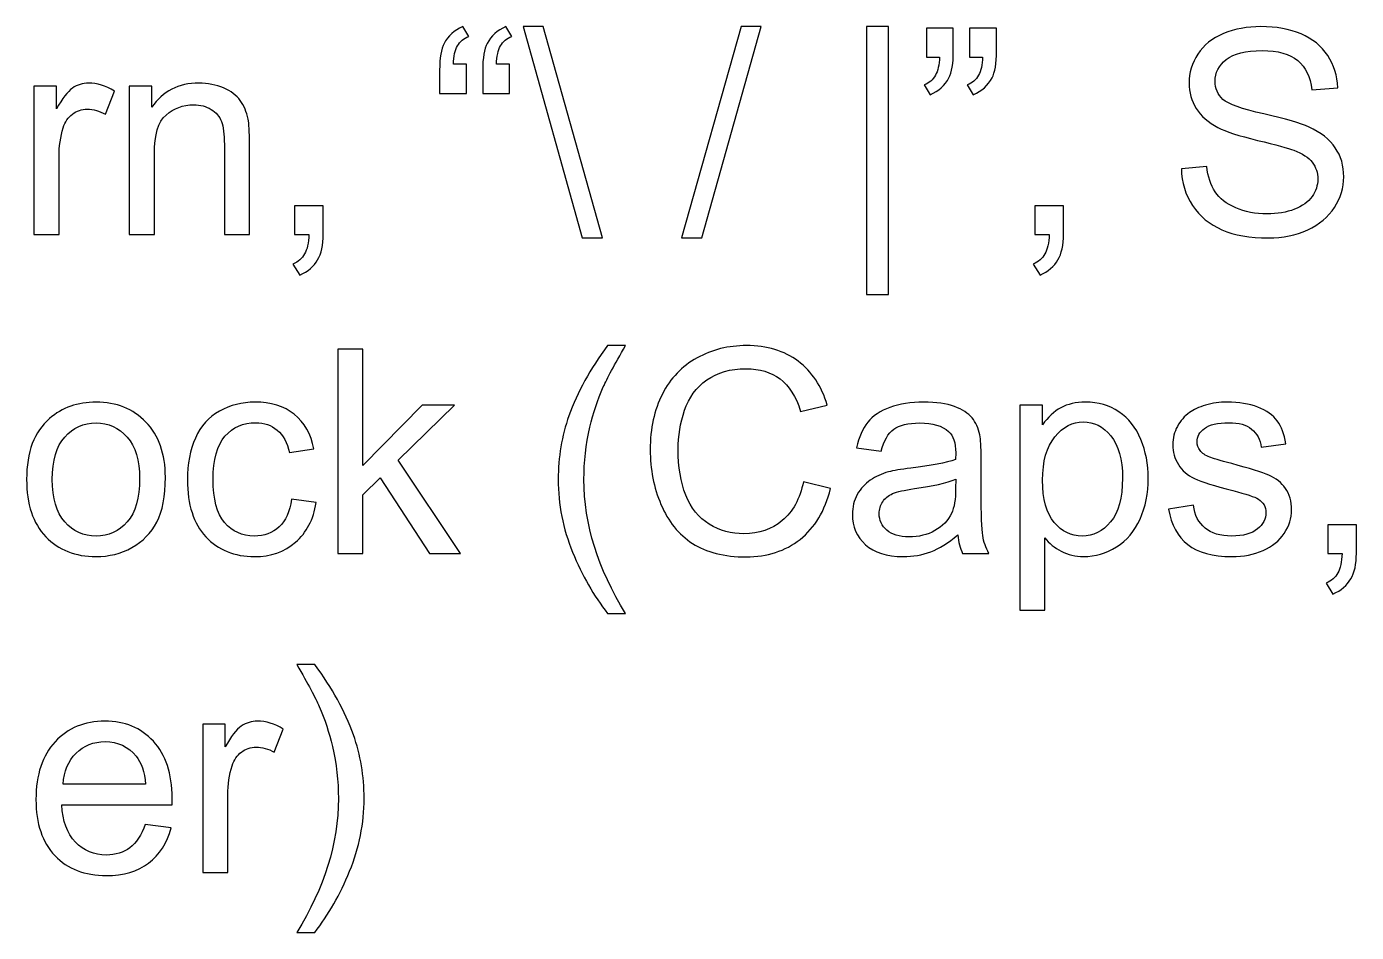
# Model space of a CAD drawing. Header units: millimetres. Extents: x -493 to 473, y -489 to 489.
# Drawn here: x -163.57 to -124.14, y -31.06 to -4.2 of the extents above; entities that cross this region are included whole.
import ezdxf

# ---------------------------------------------------------------- set-up
doc = ezdxf.new("R2010")
doc.units = ezdxf.units.MM
doc.header["$MEASUREMENT"] = 0
doc.layers.add('Layer 1', color=7, linetype='Continuous')

msp = doc.modelspace()

# ---------------------------------------------------------------- linework, layer by layer
at = {"layer": 'Layer 1', "color": 250}
for points, knots in [([(-150.5255, -5.3181), (-150.5255, -5.3181), (-150.5255, -6.1817), (-150.5255, -6.1817), (-150.5255, -6.1817), (-150.5255, -6.1817), (-151.3214, -6.1817), (-151.3214, -6.1817), (-151.3214, -6.1817), (-151.3214, -6.1817), (-151.3214, -5.4959), (-151.3214, -5.4959), (-151.3214, -5.4959), (-151.3214, -5.129), (-151.2776, -4.8623), (-151.1887, -4.6986), (-151.1887, -4.6986), (-151.0716, -4.4785), (-150.8882, -4.3134), (-150.6356, -4.2005), (-150.6356, -4.2005), (-150.6356, -4.2005), (-150.4578, -4.4898), (-150.4578, -4.4898), (-150.4578, -4.4898), (-150.6102, -4.5533), (-150.7217, -4.6464), (-150.7936, -4.772), (-150.7936, -4.772), (-150.8642, -4.8976), (-150.9051, -5.0796), (-150.9136, -5.3181), (-150.9136, -5.3181), (-150.9136, -5.3181), (-150.5255, -5.3181), (-150.5255, -5.3181)], [0, 0, 0, 0, 0.1, 0.1, 0.1, 0.1, 0.2, 0.2, 0.2, 0.2, 0.3, 0.3, 0.3, 0.3, 0.4, 0.4, 0.4, 0.4, 0.5, 0.5, 0.5, 0.5, 0.6, 0.6, 0.6, 0.6, 0.7, 0.7, 0.7, 0.7, 0.8, 0.8, 0.8, 0.8, 1, 1, 1, 1]), ([(-149.2471, -5.3181), (-149.2471, -5.3181), (-149.2471, -6.1817), (-149.2471, -6.1817), (-149.2471, -6.1817), (-149.2471, -6.1817), (-150.0429, -6.1817), (-150.0429, -6.1817), (-150.0429, -6.1817), (-150.0429, -6.1817), (-150.0429, -5.4959), (-150.0429, -5.4959), (-150.0429, -5.4959), (-150.0429, -5.129), (-149.9992, -4.8623), (-149.9103, -4.6986), (-149.9103, -4.6986), (-149.7931, -4.4785), (-149.6097, -4.3134), (-149.3571, -4.2005), (-149.3571, -4.2005), (-149.3571, -4.2005), (-149.1793, -4.4898), (-149.1793, -4.4898), (-149.1793, -4.4898), (-149.3317, -4.5533), (-149.4432, -4.6464), (-149.5152, -4.772), (-149.5152, -4.772), (-149.5857, -4.8976), (-149.6266, -5.0796), (-149.6351, -5.3181), (-149.6351, -5.3181), (-149.6351, -5.3181), (-149.2471, -5.3181), (-149.2471, -5.3181)], [0, 0, 0, 0, 0.1, 0.1, 0.1, 0.1, 0.2, 0.2, 0.2, 0.2, 0.3, 0.3, 0.3, 0.3, 0.4, 0.4, 0.4, 0.4, 0.5, 0.5, 0.5, 0.5, 0.6, 0.6, 0.6, 0.6, 0.7, 0.7, 0.7, 0.7, 0.8, 0.8, 0.8, 0.8, 1, 1, 1, 1]), ([(-147.0909, -10.4658), (-147.0909, -10.4658), (-148.8435, -4.2005), (-148.8435, -4.2005), (-148.8435, -4.2005), (-148.8435, -4.2005), (-148.248, -4.2005), (-148.248, -4.2005), (-148.248, -4.2005), (-148.248, -4.2005), (-146.4954, -10.4658), (-146.4954, -10.4658), (-146.4954, -10.4658), (-146.4954, -10.4658), (-147.0909, -10.4658), (-147.0909, -10.4658)], [0, 0, 0, 0, 0.2, 0.2, 0.2, 0.2, 0.4, 0.4, 0.4, 0.4, 0.6, 0.6, 0.6, 0.6, 1, 1, 1, 1]), ([(-144.1445, -10.4658), (-144.1445, -10.4658), (-142.3834, -4.2005), (-142.3834, -4.2005), (-142.3834, -4.2005), (-142.3834, -4.2005), (-141.7837, -4.2005), (-141.7837, -4.2005), (-141.7837, -4.2005), (-141.7837, -4.2005), (-143.5448, -10.4658), (-143.5448, -10.4658), (-143.5448, -10.4658), (-143.5448, -10.4658), (-144.1445, -10.4658), (-144.1445, -10.4658)], [0, 0, 0, 0, 0.2, 0.2, 0.2, 0.2, 0.4, 0.4, 0.4, 0.4, 0.6, 0.6, 0.6, 0.6, 1, 1, 1, 1]), ([(-138.661, -12.1422), (-138.661, -12.1422), (-138.661, -4.2005), (-138.661, -4.2005), (-138.661, -4.2005), (-138.661, -4.2005), (-138.009, -4.2005), (-138.009, -4.2005), (-138.009, -4.2005), (-138.009, -4.2005), (-138.009, -12.1422), (-138.009, -12.1422), (-138.009, -12.1422), (-138.009, -12.1422), (-138.661, -12.1422), (-138.661, -12.1422)], [0, 0, 0, 0, 0.2, 0.2, 0.2, 0.2, 0.4, 0.4, 0.4, 0.4, 0.6, 0.6, 0.6, 0.6, 1, 1, 1, 1]), ([(-136.8844, -5.1064), (-136.8844, -5.1064), (-136.8844, -4.2428), (-136.8844, -4.2428), (-136.8844, -4.2428), (-136.8844, -4.2428), (-136.0885, -4.2428), (-136.0885, -4.2428), (-136.0885, -4.2428), (-136.0885, -4.2428), (-136.0885, -4.9286), (-136.0885, -4.9286), (-136.0885, -4.9286), (-136.0885, -5.2955), (-136.1309, -5.5608), (-136.217, -5.7217), (-136.217, -5.7217), (-136.3369, -5.9446), (-136.5218, -6.1111), (-136.7743, -6.224), (-136.7743, -6.224), (-136.7743, -6.224), (-136.9521, -5.9305), (-136.9521, -5.9305), (-136.9521, -5.9305), (-136.8026, -5.8698), (-136.6925, -5.7753), (-136.6191, -5.6441), (-136.6191, -5.6441), (-136.5457, -5.5142), (-136.5048, -5.335), (-136.4964, -5.1064), (-136.4964, -5.1064), (-136.4964, -5.1064), (-136.8844, -5.1064), (-136.8844, -5.1064)], [0, 0, 0, 0, 0.1, 0.1, 0.1, 0.1, 0.2, 0.2, 0.2, 0.2, 0.3, 0.3, 0.3, 0.3, 0.4, 0.4, 0.4, 0.4, 0.5, 0.5, 0.5, 0.5, 0.6, 0.6, 0.6, 0.6, 0.7, 0.7, 0.7, 0.7, 0.8, 0.8, 0.8, 0.8, 1, 1, 1, 1]), ([(-135.6059, -5.1064), (-135.6059, -5.1064), (-135.6059, -4.2428), (-135.6059, -4.2428), (-135.6059, -4.2428), (-135.6059, -4.2428), (-134.8101, -4.2428), (-134.8101, -4.2428), (-134.8101, -4.2428), (-134.8101, -4.2428), (-134.8101, -4.9286), (-134.8101, -4.9286), (-134.8101, -4.9286), (-134.8101, -5.2955), (-134.8524, -5.5608), (-134.9385, -5.7217), (-134.9385, -5.7217), (-135.0584, -5.9446), (-135.2433, -6.1111), (-135.4959, -6.224), (-135.4959, -6.224), (-135.4959, -6.224), (-135.6737, -5.9305), (-135.6737, -5.9305), (-135.6737, -5.9305), (-135.5241, -5.8698), (-135.414, -5.7753), (-135.3407, -5.6441), (-135.3407, -5.6441), (-135.2673, -5.5142), (-135.2264, -5.335), (-135.2179, -5.1064), (-135.2179, -5.1064), (-135.2179, -5.1064), (-135.6059, -5.1064), (-135.6059, -5.1064)], [0, 0, 0, 0, 0.1, 0.1, 0.1, 0.1, 0.2, 0.2, 0.2, 0.2, 0.3, 0.3, 0.3, 0.3, 0.4, 0.4, 0.4, 0.4, 0.5, 0.5, 0.5, 0.5, 0.6, 0.6, 0.6, 0.6, 0.7, 0.7, 0.7, 0.7, 0.8, 0.8, 0.8, 0.8, 1, 1, 1, 1]), ([(-129.3265, -8.4169), (-129.3265, -8.4169), (-128.573, -8.3491), (-128.573, -8.3491), (-128.573, -8.3491), (-128.5377, -8.6539), (-128.4545, -8.9037), (-128.3232, -9.0999), (-128.3232, -9.0999), (-128.192, -9.2946), (-127.9888, -9.4526), (-127.7136, -9.574), (-127.7136, -9.574), (-127.4385, -9.6939), (-127.128, -9.7546), (-126.7837, -9.7546), (-126.7837, -9.7546), (-126.4775, -9.7546), (-126.208, -9.7094), (-125.9738, -9.6177), (-125.9738, -9.6177), (-125.7395, -9.526), (-125.566, -9.4004), (-125.4517, -9.241), (-125.4517, -9.241), (-125.3374, -9.0815), (-125.2795, -8.9079), (-125.2795, -8.7217), (-125.2795, -8.7217), (-125.2795, -8.5326), (-125.3345, -8.3675), (-125.4446, -8.225), (-125.4446, -8.225), (-125.5547, -8.0839), (-125.7367, -7.9653), (-125.9907, -7.868), (-125.9907, -7.868), (-126.153, -7.8059), (-126.5128, -7.7071), (-127.0702, -7.573), (-127.0702, -7.573), (-127.6276, -7.439), (-128.017, -7.3134), (-128.24, -7.1949), (-128.24, -7.1949), (-128.5293, -7.0425), (-128.7438, -6.8534), (-128.8849, -6.629), (-128.8849, -6.629), (-129.0274, -6.4047), (-129.0979, -6.1521), (-129.0979, -5.8741), (-129.0979, -5.8741), (-129.0979, -5.5665), (-129.0104, -5.28), (-128.8369, -5.0147), (-128.8369, -5.0147), (-128.6633, -4.748), (-128.4107, -4.5462), (-128.0763, -4.4079), (-128.0763, -4.4079), (-127.7433, -4.2697), (-127.3722, -4.2005), (-126.9644, -4.2005), (-126.9644, -4.2005), (-126.5156, -4.2005), (-126.1191, -4.2725), (-125.7762, -4.4178), (-125.7762, -4.4178), (-125.4333, -4.5618), (-125.1694, -4.7748), (-124.9846, -5.0571), (-124.9846, -5.0571), (-124.7997, -5.3379), (-124.701, -5.6568), (-124.6868, -6.0124), (-124.6868, -6.0124), (-124.6868, -6.0124), (-125.4573, -6.0716), (-125.4573, -6.0716), (-125.4573, -6.0716), (-125.4982, -5.6892), (-125.6379, -5.3999), (-125.8764, -5.2052), (-125.8764, -5.2052), (-126.1149, -5.0091), (-126.4676, -4.9117), (-126.9333, -4.9117), (-126.9333, -4.9117), (-127.4187, -4.9117), (-127.7729, -5.0006), (-127.9945, -5.1784), (-127.9945, -5.1784), (-128.216, -5.3562), (-128.3275, -5.5707), (-128.3275, -5.8219), (-128.3275, -5.8219), (-128.3275, -6.0392), (-128.2485, -6.2184), (-128.0918, -6.3595), (-128.0918, -6.3595), (-127.9366, -6.4992), (-127.5344, -6.6445), (-126.8825, -6.7913), (-126.8825, -6.7913), (-126.2306, -6.9395), (-125.7833, -7.0679), (-125.5406, -7.1779), (-125.5406, -7.1779), (-125.1892, -7.3402), (-124.9281, -7.5448), (-124.7602, -7.7946), (-124.7602, -7.7946), (-124.5923, -8.0429), (-124.509, -8.3294), (-124.509, -8.6539), (-124.509, -8.6539), (-124.509, -8.9771), (-124.6008, -9.2791), (-124.7856, -9.5641), (-124.7856, -9.5641), (-124.9705, -9.8491), (-125.2343, -10.0707), (-125.5801, -10.2287), (-125.5801, -10.2287), (-125.9258, -10.3868), (-126.3138, -10.4658), (-126.747, -10.4658), (-126.747, -10.4658), (-127.2946, -10.4658), (-127.7532, -10.3854), (-128.1229, -10.2259), (-128.1229, -10.2259), (-128.494, -10.0665), (-128.7833, -9.8266), (-128.9935, -9.5048), (-128.9935, -9.5048), (-129.2052, -9.1845), (-129.3152, -8.8219), (-129.3265, -8.4169)], [0, 0, 0, 0, 0.0277778, 0.0277778, 0.0277778, 0.0277778, 0.0555556, 0.0555556, 0.0555556, 0.0555556, 0.0833333, 0.0833333, 0.0833333, 0.0833333, 0.1111111, 0.1111111, 0.1111111, 0.1111111, 0.1388889, 0.1388889, 0.1388889, 0.1388889, 0.1666667, 0.1666667, 0.1666667, 0.1666667, 0.1944444, 0.1944444, 0.1944444, 0.1944444, 0.2222222, 0.2222222, 0.2222222, 0.2222222, 0.25, 0.25, 0.25, 0.25, 0.2777778, 0.2777778, 0.2777778, 0.2777778, 0.3055556, 0.3055556, 0.3055556, 0.3055556, 0.3333333, 0.3333333, 0.3333333, 0.3333333, 0.3611111, 0.3611111, 0.3611111, 0.3611111, 0.3888889, 0.3888889, 0.3888889, 0.3888889, 0.4166667, 0.4166667, 0.4166667, 0.4166667, 0.4444444, 0.4444444, 0.4444444, 0.4444444, 0.4722222, 0.4722222, 0.4722222, 0.4722222, 0.5, 0.5, 0.5, 0.5, 0.5277778, 0.5277778, 0.5277778, 0.5277778, 0.5555556, 0.5555556, 0.5555556, 0.5555556, 0.5833333, 0.5833333, 0.5833333, 0.5833333, 0.6111111, 0.6111111, 0.6111111, 0.6111111, 0.6388889, 0.6388889, 0.6388889, 0.6388889, 0.6666667, 0.6666667, 0.6666667, 0.6666667, 0.6944444, 0.6944444, 0.6944444, 0.6944444, 0.7222222, 0.7222222, 0.7222222, 0.7222222, 0.75, 0.75, 0.75, 0.75, 0.7777778, 0.7777778, 0.7777778, 0.7777778, 0.8055556, 0.8055556, 0.8055556, 0.8055556, 0.8333333, 0.8333333, 0.8333333, 0.8333333, 0.8611111, 0.8611111, 0.8611111, 0.8611111, 0.8888889, 0.8888889, 0.8888889, 0.8888889, 0.9166667, 0.9166667, 0.9166667, 0.9166667, 0.9444444, 0.9444444, 0.9444444, 0.9444444, 1, 1, 1, 1]), ([(-163.351, -10.3642), (-163.351, -10.3642), (-163.351, -5.97), (-163.351, -5.97), (-163.351, -5.97), (-163.351, -5.97), (-162.6821, -5.97), (-162.6821, -5.97), (-162.6821, -5.97), (-162.6821, -5.97), (-162.6821, -6.6431), (-162.6821, -6.6431), (-162.6821, -6.6431), (-162.5114, -6.3313), (-162.3533, -6.1253), (-162.208, -6.0265), (-162.208, -6.0265), (-162.0626, -5.9263), (-161.9032, -5.8769), (-161.7296, -5.8769), (-161.7296, -5.8769), (-161.4784, -5.8769), (-161.223, -5.9559), (-160.9634, -6.1126), (-160.9634, -6.1126), (-160.9634, -6.1126), (-161.2287, -6.7998), (-161.2287, -6.7998), (-161.2287, -6.7998), (-161.4093, -6.6982), (-161.5899, -6.6474), (-161.7705, -6.6474), (-161.7705, -6.6474), (-161.9328, -6.6474), (-162.0782, -6.6968), (-162.2066, -6.7941), (-162.2066, -6.7941), (-162.335, -6.8915), (-162.4267, -7.0269), (-162.4817, -7.2005), (-162.4817, -7.2005), (-162.565, -7.4644), (-162.6059, -7.7537), (-162.6059, -8.0683), (-162.6059, -8.0683), (-162.6059, -8.0683), (-162.6059, -10.3642), (-162.6059, -10.3642), (-162.6059, -10.3642), (-162.6059, -10.3642), (-163.351, -10.3642), (-163.351, -10.3642)], [0, 0, 0, 0, 0.0714286, 0.0714286, 0.0714286, 0.0714286, 0.1428571, 0.1428571, 0.1428571, 0.1428571, 0.2142857, 0.2142857, 0.2142857, 0.2142857, 0.2857143, 0.2857143, 0.2857143, 0.2857143, 0.3571429, 0.3571429, 0.3571429, 0.3571429, 0.4285714, 0.4285714, 0.4285714, 0.4285714, 0.5, 0.5, 0.5, 0.5, 0.5714286, 0.5714286, 0.5714286, 0.5714286, 0.6428571, 0.6428571, 0.6428571, 0.6428571, 0.7142857, 0.7142857, 0.7142857, 0.7142857, 0.7857143, 0.7857143, 0.7857143, 0.7857143, 0.8571429, 0.8571429, 0.8571429, 0.8571429, 1, 1, 1, 1]), ([(-160.5231, -10.3642), (-160.5231, -10.3642), (-160.5231, -5.97), (-160.5231, -5.97), (-160.5231, -5.97), (-160.5231, -5.97), (-159.8542, -5.97), (-159.8542, -5.97), (-159.8542, -5.97), (-159.8542, -5.97), (-159.8542, -6.5937), (-159.8542, -6.5937), (-159.8542, -6.5937), (-159.5325, -6.1154), (-159.0668, -5.8769), (-158.4587, -5.8769), (-158.4587, -5.8769), (-158.1934, -5.8769), (-157.9507, -5.9249), (-157.7291, -6.0194), (-157.7291, -6.0194), (-157.5076, -6.114), (-157.3411, -6.2396), (-157.231, -6.3934), (-157.231, -6.3934), (-157.1209, -6.5472), (-157.0433, -6.7306), (-156.9996, -6.9423), (-156.9996, -6.9423), (-156.9728, -7.0806), (-156.9587, -7.3219), (-156.9587, -7.6662), (-156.9587, -7.6662), (-156.9587, -7.6662), (-156.9587, -10.3642), (-156.9587, -10.3642), (-156.9587, -10.3642), (-156.9587, -10.3642), (-157.7037, -10.3642), (-157.7037, -10.3642), (-157.7037, -10.3642), (-157.7037, -10.3642), (-157.7037, -7.6944), (-157.7037, -7.6944), (-157.7037, -7.6944), (-157.7037, -7.391), (-157.7319, -7.1638), (-157.7898, -7.0142), (-157.7898, -7.0142), (-157.8477, -6.8647), (-157.9507, -6.7447), (-158.0974, -6.6544), (-158.0974, -6.6544), (-158.2442, -6.5655), (-158.4177, -6.5204), (-158.6153, -6.5204), (-158.6153, -6.5204), (-158.9314, -6.5204), (-159.2037, -6.6206), (-159.4337, -6.8223), (-159.4337, -6.8223), (-159.6637, -7.0227), (-159.778, -7.4051), (-159.778, -7.9667), (-159.778, -7.9667), (-159.778, -7.9667), (-159.778, -10.3642), (-159.778, -10.3642), (-159.778, -10.3642), (-159.778, -10.3642), (-160.5231, -10.3642), (-160.5231, -10.3642)], [0, 0, 0, 0, 0.0526316, 0.0526316, 0.0526316, 0.0526316, 0.1052632, 0.1052632, 0.1052632, 0.1052632, 0.1578947, 0.1578947, 0.1578947, 0.1578947, 0.2105263, 0.2105263, 0.2105263, 0.2105263, 0.2631579, 0.2631579, 0.2631579, 0.2631579, 0.3157895, 0.3157895, 0.3157895, 0.3157895, 0.3684211, 0.3684211, 0.3684211, 0.3684211, 0.4210526, 0.4210526, 0.4210526, 0.4210526, 0.4736842, 0.4736842, 0.4736842, 0.4736842, 0.5263158, 0.5263158, 0.5263158, 0.5263158, 0.5789474, 0.5789474, 0.5789474, 0.5789474, 0.6315789, 0.6315789, 0.6315789, 0.6315789, 0.6842105, 0.6842105, 0.6842105, 0.6842105, 0.7368421, 0.7368421, 0.7368421, 0.7368421, 0.7894737, 0.7894737, 0.7894737, 0.7894737, 0.8421053, 0.8421053, 0.8421053, 0.8421053, 0.8947368, 0.8947368, 0.8947368, 0.8947368, 1, 1, 1, 1]), ([(-155.6196, -10.3642), (-155.6196, -10.3642), (-155.6196, -9.5175), (-155.6196, -9.5175), (-155.6196, -9.5175), (-155.6196, -9.5175), (-154.7729, -9.5175), (-154.7729, -9.5175), (-154.7729, -9.5175), (-154.7729, -9.5175), (-154.7729, -10.3642), (-154.7729, -10.3642), (-154.7729, -10.3642), (-154.7729, -10.6761), (-154.8279, -10.9286), (-154.9394, -11.1205), (-154.9394, -11.1205), (-155.0495, -11.3125), (-155.2259, -11.462), (-155.4672, -11.5665), (-155.4672, -11.5665), (-155.4672, -11.5665), (-155.6704, -11.2447), (-155.6704, -11.2447), (-155.6704, -11.2447), (-155.5123, -11.1756), (-155.3966, -11.074), (-155.3232, -10.9413), (-155.3232, -10.9413), (-155.2485, -10.8073), (-155.2061, -10.6154), (-155.1977, -10.3642), (-155.1977, -10.3642), (-155.1977, -10.3642), (-155.6196, -10.3642), (-155.6196, -10.3642)], [0, 0, 0, 0, 0.1, 0.1, 0.1, 0.1, 0.2, 0.2, 0.2, 0.2, 0.3, 0.3, 0.3, 0.3, 0.4, 0.4, 0.4, 0.4, 0.5, 0.5, 0.5, 0.5, 0.6, 0.6, 0.6, 0.6, 0.7, 0.7, 0.7, 0.7, 0.8, 0.8, 0.8, 0.8, 1, 1, 1, 1]), ([(-133.6671, -10.3642), (-133.6671, -10.3642), (-133.6671, -9.5175), (-133.6671, -9.5175), (-133.6671, -9.5175), (-133.6671, -9.5175), (-132.8204, -9.5175), (-132.8204, -9.5175), (-132.8204, -9.5175), (-132.8204, -9.5175), (-132.8204, -10.3642), (-132.8204, -10.3642), (-132.8204, -10.3642), (-132.8204, -10.6761), (-132.8754, -10.9286), (-132.9869, -11.1205), (-132.9869, -11.1205), (-133.097, -11.3125), (-133.2734, -11.462), (-133.5147, -11.5665), (-133.5147, -11.5665), (-133.5147, -11.5665), (-133.7179, -11.2447), (-133.7179, -11.2447), (-133.7179, -11.2447), (-133.5598, -11.1756), (-133.4441, -11.074), (-133.3707, -10.9413), (-133.3707, -10.9413), (-133.296, -10.8073), (-133.2536, -10.6154), (-133.2452, -10.3642), (-133.2452, -10.3642), (-133.2452, -10.3642), (-133.6671, -10.3642), (-133.6671, -10.3642)], [0, 0, 0, 0, 0.1, 0.1, 0.1, 0.1, 0.2, 0.2, 0.2, 0.2, 0.3, 0.3, 0.3, 0.3, 0.4, 0.4, 0.4, 0.4, 0.5, 0.5, 0.5, 0.5, 0.6, 0.6, 0.6, 0.6, 0.7, 0.7, 0.7, 0.7, 0.8, 0.8, 0.8, 0.8, 1, 1, 1, 1]), ([(-154.344, -19.8228), (-154.344, -19.8228), (-154.344, -13.7607), (-154.344, -13.7607), (-154.344, -13.7607), (-154.344, -13.7607), (-153.5989, -13.7607), (-153.5989, -13.7607), (-153.5989, -13.7607), (-153.5989, -13.7607), (-153.5989, -17.2137), (-153.5989, -17.2137), (-153.5989, -17.2137), (-153.5989, -17.2137), (-151.8379, -15.4286), (-151.8379, -15.4286), (-151.8379, -15.4286), (-151.8379, -15.4286), (-150.8755, -15.4286), (-150.8755, -15.4286), (-150.8755, -15.4286), (-150.8755, -15.4286), (-152.5519, -17.0613), (-152.5519, -17.0613), (-152.5519, -17.0613), (-152.5519, -17.0613), (-150.7062, -19.8228), (-150.7062, -19.8228), (-150.7062, -19.8228), (-150.7062, -19.8228), (-151.6234, -19.8228), (-151.6234, -19.8228), (-151.6234, -19.8228), (-151.6234, -19.8228), (-153.0825, -17.5777), (-153.0825, -17.5777), (-153.0825, -17.5777), (-153.0825, -17.5777), (-153.5989, -18.0801), (-153.5989, -18.0801), (-153.5989, -18.0801), (-153.5989, -18.0801), (-153.5989, -19.8228), (-153.5989, -19.8228), (-153.5989, -19.8228), (-153.5989, -19.8228), (-154.344, -19.8228), (-154.344, -19.8228)], [0, 0, 0, 0, 0.0769231, 0.0769231, 0.0769231, 0.0769231, 0.1538462, 0.1538462, 0.1538462, 0.1538462, 0.2307692, 0.2307692, 0.2307692, 0.2307692, 0.3076923, 0.3076923, 0.3076923, 0.3076923, 0.3846154, 0.3846154, 0.3846154, 0.3846154, 0.4615385, 0.4615385, 0.4615385, 0.4615385, 0.5384615, 0.5384615, 0.5384615, 0.5384615, 0.6153846, 0.6153846, 0.6153846, 0.6153846, 0.6923077, 0.6923077, 0.6923077, 0.6923077, 0.7692308, 0.7692308, 0.7692308, 0.7692308, 0.8461538, 0.8461538, 0.8461538, 0.8461538, 1, 1, 1, 1]), ([(-146.3388, -21.6008), (-146.748, -21.0829), (-147.0952, -20.4776), (-147.3788, -19.7833), (-147.3788, -19.7833), (-147.6624, -19.089), (-147.8035, -18.3694), (-147.8035, -17.6257), (-147.8035, -17.6257), (-147.8035, -16.9696), (-147.6977, -16.3416), (-147.486, -15.7419), (-147.486, -15.7419), (-147.2377, -15.0448), (-146.8553, -14.3506), (-146.3388, -13.6591), (-146.3388, -13.6591), (-146.3388, -13.6591), (-145.8054, -13.6591), (-145.8054, -13.6591), (-145.8054, -13.6591), (-146.1384, -14.232), (-146.36, -14.6412), (-146.4672, -14.8868), (-146.4672, -14.8868), (-146.6351, -15.2664), (-146.7678, -15.6629), (-146.8637, -16.0763), (-146.8637, -16.0763), (-146.9823, -16.5914), (-147.0415, -17.1093), (-147.0415, -17.63), (-147.0415, -17.63), (-147.0415, -18.955), (-146.6295, -20.2786), (-145.8054, -21.6008), (-145.8054, -21.6008), (-145.8054, -21.6008), (-146.3388, -21.6008), (-146.3388, -21.6008)], [0, 0, 0, 0, 0.0909091, 0.0909091, 0.0909091, 0.0909091, 0.1818182, 0.1818182, 0.1818182, 0.1818182, 0.2727273, 0.2727273, 0.2727273, 0.2727273, 0.3636364, 0.3636364, 0.3636364, 0.3636364, 0.4545455, 0.4545455, 0.4545455, 0.4545455, 0.5454545, 0.5454545, 0.5454545, 0.5454545, 0.6363636, 0.6363636, 0.6363636, 0.6363636, 0.7272727, 0.7272727, 0.7272727, 0.7272727, 0.8181818, 0.8181818, 0.8181818, 0.8181818, 1, 1, 1, 1]), ([(-140.5307, -17.6963), (-140.5307, -17.6963), (-139.7264, -17.8995), (-139.7264, -17.8995), (-139.7264, -17.8995), (-139.8943, -18.5585), (-140.1963, -19.0594), (-140.6323, -19.4051), (-140.6323, -19.4051), (-141.0683, -19.7508), (-141.6017, -19.9244), (-142.2325, -19.9244), (-142.2325, -19.9244), (-142.8844, -19.9244), (-143.415, -19.7918), (-143.8242, -19.5251), (-143.8242, -19.5251), (-144.2334, -19.2598), (-144.5439, -18.8745), (-144.757, -18.3708), (-144.757, -18.3708), (-144.97, -17.8656), (-145.0773, -17.3252), (-145.0773, -16.7466), (-145.0773, -16.7466), (-145.0773, -16.1158), (-144.9573, -15.5655), (-144.716, -15.0956), (-144.716, -15.0956), (-144.4747, -14.6257), (-144.1318, -14.2687), (-143.6873, -14.0246), (-143.6873, -14.0246), (-143.2428, -13.7805), (-142.7532, -13.6591), (-142.2198, -13.6591), (-142.2198, -13.6591), (-141.613, -13.6591), (-141.1036, -13.8129), (-140.6916, -14.122), (-140.6916, -14.122), (-140.2781, -14.431), (-139.9903, -14.8642), (-139.828, -15.423), (-139.828, -15.423), (-139.828, -15.423), (-140.6154, -15.6093), (-140.6154, -15.6093), (-140.6154, -15.6093), (-140.7551, -15.169), (-140.9597, -14.8473), (-141.2264, -14.6469), (-141.2264, -14.6469), (-141.4931, -14.4451), (-141.8289, -14.3449), (-142.2339, -14.3449), (-142.2339, -14.3449), (-142.6982, -14.3449), (-143.0876, -14.4564), (-143.3995, -14.6793), (-143.3995, -14.6793), (-143.7113, -14.9023), (-143.9315, -15.2029), (-144.057, -15.5782), (-144.057, -15.5782), (-144.184, -15.955), (-144.2475, -16.343), (-144.2475, -16.7424), (-144.2475, -16.7424), (-144.2475, -17.2574), (-144.1728, -17.7076), (-144.0232, -18.0914), (-144.0232, -18.0914), (-143.8736, -18.4766), (-143.6408, -18.7631), (-143.3247, -18.9536), (-143.3247, -18.9536), (-143.0086, -19.1441), (-142.6671, -19.2386), (-142.2988, -19.2386), (-142.2988, -19.2386), (-141.8501, -19.2386), (-141.4719, -19.1088), (-141.1615, -18.8506), (-141.1615, -18.8506), (-140.851, -18.5909), (-140.6408, -18.2071), (-140.5307, -17.6963)], [0, 0, 0, 0, 0.0434783, 0.0434783, 0.0434783, 0.0434783, 0.0869565, 0.0869565, 0.0869565, 0.0869565, 0.1304348, 0.1304348, 0.1304348, 0.1304348, 0.173913, 0.173913, 0.173913, 0.173913, 0.2173913, 0.2173913, 0.2173913, 0.2173913, 0.2608696, 0.2608696, 0.2608696, 0.2608696, 0.3043478, 0.3043478, 0.3043478, 0.3043478, 0.3478261, 0.3478261, 0.3478261, 0.3478261, 0.3913043, 0.3913043, 0.3913043, 0.3913043, 0.4347826, 0.4347826, 0.4347826, 0.4347826, 0.4782609, 0.4782609, 0.4782609, 0.4782609, 0.5217391, 0.5217391, 0.5217391, 0.5217391, 0.5652174, 0.5652174, 0.5652174, 0.5652174, 0.6086957, 0.6086957, 0.6086957, 0.6086957, 0.6521739, 0.6521739, 0.6521739, 0.6521739, 0.6956522, 0.6956522, 0.6956522, 0.6956522, 0.7391304, 0.7391304, 0.7391304, 0.7391304, 0.7826087, 0.7826087, 0.7826087, 0.7826087, 0.826087, 0.826087, 0.826087, 0.826087, 0.8695652, 0.8695652, 0.8695652, 0.8695652, 0.9130435, 0.9130435, 0.9130435, 0.9130435, 1, 1, 1, 1]), ([(-163.5683, -17.6257), (-163.5683, -16.8143), (-163.3425, -16.2132), (-162.8896, -15.8223), (-162.8896, -15.8223), (-162.5128, -15.4978), (-162.0514, -15.3355), (-161.5081, -15.3355), (-161.5081, -15.3355), (-160.9056, -15.3355), (-160.4117, -15.5331), (-160.0279, -15.9282), (-160.0279, -15.9282), (-159.6454, -16.3219), (-159.4535, -16.868), (-159.4535, -17.5636), (-159.4535, -17.5636), (-159.4535, -18.1281), (-159.5382, -18.5712), (-159.7075, -18.8943), (-159.7075, -18.8943), (-159.8769, -19.2174), (-160.1238, -19.4686), (-160.4484, -19.6478), (-160.4484, -19.6478), (-160.7715, -19.827), (-161.1257, -19.9159), (-161.5081, -19.9159), (-161.5081, -19.9159), (-162.1233, -19.9159), (-162.62, -19.7198), (-162.9996, -19.3261), (-162.9996, -19.3261), (-163.3792, -18.9324), (-163.5683, -18.3651), (-163.5683, -17.6257)], [0, 0, 0, 0, 0.1, 0.1, 0.1, 0.1, 0.2, 0.2, 0.2, 0.2, 0.3, 0.3, 0.3, 0.3, 0.4, 0.4, 0.4, 0.4, 0.5, 0.5, 0.5, 0.5, 0.6, 0.6, 0.6, 0.6, 0.7, 0.7, 0.7, 0.7, 0.8, 0.8, 0.8, 0.8, 1, 1, 1, 1]), ([(-155.7099, -18.2141), (-155.7099, -18.2141), (-154.9818, -18.3157), (-154.9818, -18.3157), (-154.9818, -18.3157), (-155.0622, -18.8167), (-155.2654, -19.2076), (-155.5942, -19.4912), (-155.5942, -19.4912), (-155.923, -19.7748), (-156.328, -19.9159), (-156.8064, -19.9159), (-156.8064, -19.9159), (-157.4061, -19.9159), (-157.8887, -19.7198), (-158.2527, -19.3275), (-158.2527, -19.3275), (-158.6182, -18.9352), (-158.8002, -18.3736), (-158.8002, -17.6427), (-158.8002, -17.6427), (-158.8002, -17.1685), (-158.7212, -16.7551), (-158.5646, -16.3995), (-158.5646, -16.3995), (-158.408, -16.0453), (-158.1695, -15.7786), (-157.8477, -15.6022), (-157.8477, -15.6022), (-157.5274, -15.4244), (-157.1789, -15.3355), (-156.8007, -15.3355), (-156.8007, -15.3355), (-156.3252, -15.3355), (-155.9343, -15.4554), (-155.6323, -15.6967), (-155.6323, -15.6967), (-155.3289, -15.938), (-155.1342, -16.2809), (-155.0495, -16.724), (-155.0495, -16.724), (-155.0495, -16.724), (-155.7692, -16.8341), (-155.7692, -16.8341), (-155.7692, -16.8341), (-155.8383, -16.5392), (-155.9597, -16.3176), (-156.1361, -16.1681), (-156.1361, -16.1681), (-156.3111, -16.0199), (-156.5227, -15.9451), (-156.7711, -15.9451), (-156.7711, -15.9451), (-157.1464, -15.9451), (-157.4512, -16.0792), (-157.6869, -16.3473), (-157.6869, -16.3473), (-157.9211, -16.6168), (-158.0382, -17.0401), (-158.0382, -17.6215), (-158.0382, -17.6215), (-158.0382, -18.2113), (-157.9254, -18.6389), (-157.6996, -18.9056), (-157.6996, -18.9056), (-157.4724, -19.1723), (-157.1775, -19.3063), (-156.8148, -19.3063), (-156.8148, -19.3063), (-156.5213, -19.3063), (-156.2772, -19.2174), (-156.0825, -19.0382), (-156.0825, -19.0382), (-155.8863, -18.8604), (-155.7621, -18.5853), (-155.7099, -18.2141)], [0, 0, 0, 0, 0.05, 0.05, 0.05, 0.05, 0.1, 0.1, 0.1, 0.1, 0.15, 0.15, 0.15, 0.15, 0.2, 0.2, 0.2, 0.2, 0.25, 0.25, 0.25, 0.25, 0.3, 0.3, 0.3, 0.3, 0.35, 0.35, 0.35, 0.35, 0.4, 0.4, 0.4, 0.4, 0.45, 0.45, 0.45, 0.45, 0.5, 0.5, 0.5, 0.5, 0.55, 0.55, 0.55, 0.55, 0.6, 0.6, 0.6, 0.6, 0.65, 0.65, 0.65, 0.65, 0.7, 0.7, 0.7, 0.7, 0.75, 0.75, 0.75, 0.75, 0.8, 0.8, 0.8, 0.8, 0.85, 0.85, 0.85, 0.85, 0.9, 0.9, 0.9, 0.9, 1, 1, 1, 1]), ([(-135.9573, -19.2725), (-136.2339, -19.5081), (-136.5006, -19.6732), (-136.756, -19.7706), (-136.756, -19.7706), (-137.0114, -19.868), (-137.2852, -19.9159), (-137.5787, -19.9159), (-137.5787, -19.9159), (-138.0613, -19.9159), (-138.4324, -19.7988), (-138.692, -19.5632), (-138.692, -19.5632), (-138.9517, -19.3289), (-139.0815, -19.0284), (-139.0815, -18.6629), (-139.0815, -18.6629), (-139.0815, -18.4484), (-139.0321, -18.2522), (-138.9347, -18.0744), (-138.9347, -18.0744), (-138.836, -17.8966), (-138.7076, -17.7555), (-138.5495, -17.6483), (-138.5495, -17.6483), (-138.3901, -17.5411), (-138.2123, -17.4592), (-138.0133, -17.4042), (-138.0133, -17.4042), (-137.8665, -17.3661), (-137.645, -17.3294), (-137.3501, -17.2927), (-137.3501, -17.2927), (-136.749, -17.2221), (-136.3045, -17.1361), (-136.0208, -17.0373), (-136.0208, -17.0373), (-136.018, -16.9357), (-136.0166, -16.8708), (-136.0166, -16.844), (-136.0166, -16.844), (-136.0166, -16.542), (-136.0871, -16.3289), (-136.2283, -16.2047), (-136.2283, -16.2047), (-136.4188, -16.0368), (-136.7024, -15.9536), (-137.0777, -15.9536), (-137.0777, -15.9536), (-137.4291, -15.9536), (-137.6887, -16.0157), (-137.8553, -16.1384), (-137.8553, -16.1384), (-138.0232, -16.2612), (-138.1459, -16.4785), (-138.2264, -16.7918), (-138.2264, -16.7918), (-138.2264, -16.7918), (-138.9545, -16.6902), (-138.9545, -16.6902), (-138.9545, -16.6902), (-138.8882, -16.3783), (-138.7795, -16.1257), (-138.6271, -15.9338), (-138.6271, -15.9338), (-138.4747, -15.7419), (-138.2546, -15.5951), (-137.9667, -15.4907), (-137.9667, -15.4907), (-137.6803, -15.3877), (-137.3458, -15.3355), (-136.9677, -15.3355), (-136.9677, -15.3355), (-136.5923, -15.3355), (-136.2861, -15.3792), (-136.0505, -15.4681), (-136.0505, -15.4681), (-135.8162, -15.557), (-135.6427, -15.6671), (-135.5326, -15.8012), (-135.5326, -15.8012), (-135.4225, -15.9352), (-135.3449, -16.1046), (-135.2998, -16.3092), (-135.2998, -16.3092), (-135.2758, -16.4362), (-135.2631, -16.6648), (-135.2631, -16.9935), (-135.2631, -16.9935), (-135.2631, -16.9935), (-135.2631, -17.9813), (-135.2631, -17.9813), (-135.2631, -17.9813), (-135.2631, -18.6713), (-135.2475, -19.1074), (-135.2165, -19.2922), (-135.2165, -19.2922), (-135.1869, -19.4771), (-135.1248, -19.6535), (-135.0345, -19.8228), (-135.0345, -19.8228), (-135.0345, -19.8228), (-135.8134, -19.8228), (-135.8134, -19.8228), (-135.8134, -19.8228), (-135.8882, -19.6662), (-135.9362, -19.4827), (-135.9573, -19.2725)], [0, 0, 0, 0, 0.0357143, 0.0357143, 0.0357143, 0.0357143, 0.0714286, 0.0714286, 0.0714286, 0.0714286, 0.1071429, 0.1071429, 0.1071429, 0.1071429, 0.1428571, 0.1428571, 0.1428571, 0.1428571, 0.1785714, 0.1785714, 0.1785714, 0.1785714, 0.2142857, 0.2142857, 0.2142857, 0.2142857, 0.25, 0.25, 0.25, 0.25, 0.2857143, 0.2857143, 0.2857143, 0.2857143, 0.3214286, 0.3214286, 0.3214286, 0.3214286, 0.3571429, 0.3571429, 0.3571429, 0.3571429, 0.3928571, 0.3928571, 0.3928571, 0.3928571, 0.4285714, 0.4285714, 0.4285714, 0.4285714, 0.4642857, 0.4642857, 0.4642857, 0.4642857, 0.5, 0.5, 0.5, 0.5, 0.5357143, 0.5357143, 0.5357143, 0.5357143, 0.5714286, 0.5714286, 0.5714286, 0.5714286, 0.6071429, 0.6071429, 0.6071429, 0.6071429, 0.6428571, 0.6428571, 0.6428571, 0.6428571, 0.6785714, 0.6785714, 0.6785714, 0.6785714, 0.7142857, 0.7142857, 0.7142857, 0.7142857, 0.75, 0.75, 0.75, 0.75, 0.7857143, 0.7857143, 0.7857143, 0.7857143, 0.8214286, 0.8214286, 0.8214286, 0.8214286, 0.8571429, 0.8571429, 0.8571429, 0.8571429, 0.8928571, 0.8928571, 0.8928571, 0.8928571, 0.9285714, 0.9285714, 0.9285714, 0.9285714, 1, 1, 1, 1]), ([(-134.1187, -21.5077), (-134.1187, -21.5077), (-134.1187, -15.4286), (-134.1187, -15.4286), (-134.1187, -15.4286), (-134.1187, -15.4286), (-133.4414, -15.4286), (-133.4414, -15.4286), (-133.4414, -15.4286), (-133.4414, -15.4286), (-133.4414, -16.0058), (-133.4414, -16.0058), (-133.4414, -16.0058), (-133.2819, -15.7828), (-133.1013, -15.6149), (-132.8995, -15.5034), (-132.8995, -15.5034), (-132.6991, -15.3919), (-132.455, -15.3355), (-132.1686, -15.3355), (-132.1686, -15.3355), (-131.7932, -15.3355), (-131.463, -15.4315), (-131.1766, -15.6248), (-131.1766, -15.6248), (-130.8901, -15.8167), (-130.6742, -16.089), (-130.5275, -16.439), (-130.5275, -16.439), (-130.3821, -16.7903), (-130.3087, -17.1742), (-130.3087, -17.5933), (-130.3087, -17.5933), (-130.3087, -18.0406), (-130.3892, -18.4442), (-130.55, -18.804), (-130.55, -18.804), (-130.7109, -19.1624), (-130.9451, -19.4376), (-131.2528, -19.6295), (-131.2528, -19.6295), (-131.559, -19.82), (-131.8821, -19.9159), (-132.2208, -19.9159), (-132.2208, -19.9159), (-132.4691, -19.9159), (-132.6921, -19.8637), (-132.8882, -19.7593), (-132.8882, -19.7593), (-133.0858, -19.6549), (-133.2466, -19.5236), (-133.3736, -19.3642), (-133.3736, -19.3642), (-133.3736, -19.3642), (-133.3736, -21.5077), (-133.3736, -21.5077), (-133.3736, -21.5077), (-133.3736, -21.5077), (-134.1187, -21.5077), (-134.1187, -21.5077)], [0, 0, 0, 0, 0.0625, 0.0625, 0.0625, 0.0625, 0.125, 0.125, 0.125, 0.125, 0.1875, 0.1875, 0.1875, 0.1875, 0.25, 0.25, 0.25, 0.25, 0.3125, 0.3125, 0.3125, 0.3125, 0.375, 0.375, 0.375, 0.375, 0.4375, 0.4375, 0.4375, 0.4375, 0.5, 0.5, 0.5, 0.5, 0.5625, 0.5625, 0.5625, 0.5625, 0.625, 0.625, 0.625, 0.625, 0.6875, 0.6875, 0.6875, 0.6875, 0.75, 0.75, 0.75, 0.75, 0.8125, 0.8125, 0.8125, 0.8125, 0.875, 0.875, 0.875, 0.875, 1, 1, 1, 1]), ([(-129.7062, -18.5105), (-129.7062, -18.5105), (-128.9696, -18.3919), (-128.9696, -18.3919), (-128.9696, -18.3919), (-128.9287, -18.6869), (-128.813, -18.9126), (-128.6239, -19.0707), (-128.6239, -19.0707), (-128.4348, -19.2273), (-128.1695, -19.3063), (-127.8309, -19.3063), (-127.8309, -19.3063), (-127.488, -19.3063), (-127.234, -19.2372), (-127.0675, -19.0975), (-127.0675, -19.0975), (-126.9024, -18.9592), (-126.8191, -18.7955), (-126.8191, -18.6078), (-126.8191, -18.6078), (-126.8191, -18.4399), (-126.8939, -18.3073), (-127.0421, -18.2113), (-127.0421, -18.2113), (-127.1465, -18.145), (-127.4005, -18.0617), (-127.8041, -17.9587), (-127.8041, -17.9587), (-128.3488, -17.8219), (-128.7255, -17.7033), (-128.9372, -17.6031), (-128.9372, -17.6031), (-129.1474, -17.5015), (-129.3069, -17.3633), (-129.4155, -17.1855), (-129.4155, -17.1855), (-129.5242, -17.0091), (-129.5792, -16.8129), (-129.5792, -16.5984), (-129.5792, -16.5984), (-129.5792, -16.4023), (-129.5341, -16.2217), (-129.4452, -16.0552), (-129.4452, -16.0552), (-129.3549, -15.8887), (-129.2335, -15.7504), (-129.0797, -15.6403), (-129.0797, -15.6403), (-128.964, -15.5556), (-128.806, -15.4837), (-128.607, -15.4244), (-128.607, -15.4244), (-128.4066, -15.3651), (-128.1935, -15.3355), (-127.9649, -15.3355), (-127.9649, -15.3355), (-127.6206, -15.3355), (-127.3187, -15.3849), (-127.059, -15.4851), (-127.059, -15.4851), (-126.798, -15.5839), (-126.606, -15.7193), (-126.4819, -15.8887), (-126.4819, -15.8887), (-126.3591, -16.0594), (-126.273, -16.2866), (-126.2265, -16.5716), (-126.2265, -16.5716), (-126.2265, -16.5716), (-126.9546, -16.6732), (-126.9546, -16.6732), (-126.9546, -16.6732), (-126.987, -16.4446), (-127.083, -16.2654), (-127.241, -16.137), (-127.241, -16.137), (-127.3991, -16.0086), (-127.622, -15.9451), (-127.9113, -15.9451), (-127.9113, -15.9451), (-128.2514, -15.9451), (-128.4955, -16.0015), (-128.6409, -16.1144), (-128.6409, -16.1144), (-128.7862, -16.2273), (-128.8596, -16.36), (-128.8596, -16.5109), (-128.8596, -16.5109), (-128.8596, -16.6069), (-128.8299, -16.6944), (-128.7693, -16.772), (-128.7693, -16.772), (-128.7086, -16.851), (-128.614, -16.9173), (-128.4842, -16.9696), (-128.4842, -16.9696), (-128.4094, -16.9978), (-128.1921, -17.0613), (-127.8281, -17.1601), (-127.8281, -17.1601), (-127.3031, -17.2998), (-126.9362, -17.4155), (-126.7274, -17.5044), (-126.7274, -17.5044), (-126.5186, -17.5933), (-126.3549, -17.7245), (-126.2363, -17.8938), (-126.2363, -17.8938), (-126.1164, -18.0646), (-126.0571, -18.2762), (-126.0571, -18.5302), (-126.0571, -18.5302), (-126.0571, -18.7772), (-126.1291, -19.01), (-126.2744, -19.2287), (-126.2744, -19.2287), (-126.4198, -19.4474), (-126.6286, -19.6168), (-126.901, -19.7367), (-126.901, -19.7367), (-127.1747, -19.8567), (-127.4838, -19.9159), (-127.8281, -19.9159), (-127.8281, -19.9159), (-128.3981, -19.9159), (-128.8342, -19.7974), (-129.1333, -19.5617), (-129.1333, -19.5617), (-129.4325, -19.3247), (-129.623, -18.9747), (-129.7062, -18.5105)], [0, 0, 0, 0, 0.0294118, 0.0294118, 0.0294118, 0.0294118, 0.0588235, 0.0588235, 0.0588235, 0.0588235, 0.0882353, 0.0882353, 0.0882353, 0.0882353, 0.1176471, 0.1176471, 0.1176471, 0.1176471, 0.1470588, 0.1470588, 0.1470588, 0.1470588, 0.1764706, 0.1764706, 0.1764706, 0.1764706, 0.2058824, 0.2058824, 0.2058824, 0.2058824, 0.2352941, 0.2352941, 0.2352941, 0.2352941, 0.2647059, 0.2647059, 0.2647059, 0.2647059, 0.2941176, 0.2941176, 0.2941176, 0.2941176, 0.3235294, 0.3235294, 0.3235294, 0.3235294, 0.3529412, 0.3529412, 0.3529412, 0.3529412, 0.3823529, 0.3823529, 0.3823529, 0.3823529, 0.4117647, 0.4117647, 0.4117647, 0.4117647, 0.4411765, 0.4411765, 0.4411765, 0.4411765, 0.4705882, 0.4705882, 0.4705882, 0.4705882, 0.5, 0.5, 0.5, 0.5, 0.5294118, 0.5294118, 0.5294118, 0.5294118, 0.5588235, 0.5588235, 0.5588235, 0.5588235, 0.5882353, 0.5882353, 0.5882353, 0.5882353, 0.6176471, 0.6176471, 0.6176471, 0.6176471, 0.6470588, 0.6470588, 0.6470588, 0.6470588, 0.6764706, 0.6764706, 0.6764706, 0.6764706, 0.7058824, 0.7058824, 0.7058824, 0.7058824, 0.7352941, 0.7352941, 0.7352941, 0.7352941, 0.7647059, 0.7647059, 0.7647059, 0.7647059, 0.7941176, 0.7941176, 0.7941176, 0.7941176, 0.8235294, 0.8235294, 0.8235294, 0.8235294, 0.8529412, 0.8529412, 0.8529412, 0.8529412, 0.8823529, 0.8823529, 0.8823529, 0.8823529, 0.9117647, 0.9117647, 0.9117647, 0.9117647, 0.9411765, 0.9411765, 0.9411765, 0.9411765, 1, 1, 1, 1]), ([(-162.8063, -17.6271), (-162.8063, -18.1887), (-162.6835, -18.6093), (-162.438, -18.8872), (-162.438, -18.8872), (-162.1911, -19.1666), (-161.882, -19.3063), (-161.5081, -19.3063), (-161.5081, -19.3063), (-161.1384, -19.3063), (-160.8308, -19.1666), (-160.5838, -18.8858), (-160.5838, -18.8858), (-160.3383, -18.605), (-160.2155, -18.1775), (-160.2155, -17.6031), (-160.2155, -17.6031), (-160.2155, -17.0613), (-160.3397, -16.6506), (-160.5866, -16.3727), (-160.5866, -16.3727), (-160.8336, -16.0933), (-161.1412, -15.9536), (-161.5081, -15.9536), (-161.5081, -15.9536), (-161.882, -15.9536), (-162.1911, -16.0919), (-162.438, -16.3698), (-162.438, -16.3698), (-162.6835, -16.6478), (-162.8063, -17.0669), (-162.8063, -17.6271)], [0, 0, 0, 0, 0.1111111, 0.1111111, 0.1111111, 0.1111111, 0.2222222, 0.2222222, 0.2222222, 0.2222222, 0.3333333, 0.3333333, 0.3333333, 0.3333333, 0.4444444, 0.4444444, 0.4444444, 0.4444444, 0.5555556, 0.5555556, 0.5555556, 0.5555556, 0.6666667, 0.6666667, 0.6666667, 0.6666667, 0.7777778, 0.7777778, 0.7777778, 0.7777778, 1, 1, 1, 1]), ([(-133.4414, -17.6525), (-133.4414, -18.2156), (-133.3271, -18.6318), (-133.0999, -18.9014), (-133.0999, -18.9014), (-132.8713, -19.1709), (-132.5947, -19.3063), (-132.2702, -19.3063), (-132.2702, -19.3063), (-131.94, -19.3063), (-131.6577, -19.1666), (-131.4235, -18.8872), (-131.4235, -18.8872), (-131.1878, -18.6078), (-131.0707, -18.176), (-131.0707, -17.5904), (-131.0707, -17.5904), (-131.0707, -17.0316), (-131.185, -16.614), (-131.415, -16.336), (-131.415, -16.336), (-131.645, -16.058), (-131.9188, -15.9197), (-132.2377, -15.9197), (-132.2377, -15.9197), (-132.5538, -15.9197), (-132.8332, -16.0679), (-133.0759, -16.3628), (-133.0759, -16.3628), (-133.32, -16.6591), (-133.4414, -17.0881), (-133.4414, -17.6525)], [0, 0, 0, 0, 0.1111111, 0.1111111, 0.1111111, 0.1111111, 0.2222222, 0.2222222, 0.2222222, 0.2222222, 0.3333333, 0.3333333, 0.3333333, 0.3333333, 0.4444444, 0.4444444, 0.4444444, 0.4444444, 0.5555556, 0.5555556, 0.5555556, 0.5555556, 0.6666667, 0.6666667, 0.6666667, 0.6666667, 0.7777778, 0.7777778, 0.7777778, 0.7777778, 1, 1, 1, 1]), ([(-136.0166, -17.6215), (-136.2875, -17.7315), (-136.6939, -17.8247), (-137.2358, -17.9009), (-137.2358, -17.9009), (-137.5434, -17.9446), (-137.7607, -17.994), (-137.8877, -18.049), (-137.8877, -18.049), (-138.0147, -18.1041), (-138.1121, -18.1845), (-138.1812, -18.2889), (-138.1812, -18.2889), (-138.2504, -18.3948), (-138.2856, -18.5119), (-138.2856, -18.6417), (-138.2856, -18.6417), (-138.2856, -18.8379), (-138.2109, -19.003), (-138.0599, -19.1342), (-138.0599, -19.1342), (-137.9089, -19.2654), (-137.6887, -19.3317), (-137.3995, -19.3317), (-137.3995, -19.3317), (-137.113, -19.3317), (-136.8576, -19.2696), (-136.6332, -19.1441), (-136.6332, -19.1441), (-136.4103, -19.0199), (-136.2452, -18.8491), (-136.1408, -18.6332), (-136.1408, -18.6332), (-136.0603, -18.4653), (-136.0208, -18.2184), (-136.0208, -17.8924), (-136.0208, -17.8924), (-136.0208, -17.8924), (-136.0166, -17.6215), (-136.0166, -17.6215)], [0, 0, 0, 0, 0.0909091, 0.0909091, 0.0909091, 0.0909091, 0.1818182, 0.1818182, 0.1818182, 0.1818182, 0.2727273, 0.2727273, 0.2727273, 0.2727273, 0.3636364, 0.3636364, 0.3636364, 0.3636364, 0.4545455, 0.4545455, 0.4545455, 0.4545455, 0.5454545, 0.5454545, 0.5454545, 0.5454545, 0.6363636, 0.6363636, 0.6363636, 0.6363636, 0.7272727, 0.7272727, 0.7272727, 0.7272727, 0.8181818, 0.8181818, 0.8181818, 0.8181818, 1, 1, 1, 1]), ([(-124.9819, -19.8228), (-124.9819, -19.8228), (-124.9819, -18.9761), (-124.9819, -18.9761), (-124.9819, -18.9761), (-124.9819, -18.9761), (-124.1352, -18.9761), (-124.1352, -18.9761), (-124.1352, -18.9761), (-124.1352, -18.9761), (-124.1352, -19.8228), (-124.1352, -19.8228), (-124.1352, -19.8228), (-124.1352, -20.1347), (-124.1902, -20.3872), (-124.3017, -20.5791), (-124.3017, -20.5791), (-124.4118, -20.7711), (-124.5882, -20.9206), (-124.8295, -21.0251), (-124.8295, -21.0251), (-124.8295, -21.0251), (-125.0327, -20.7033), (-125.0327, -20.7033), (-125.0327, -20.7033), (-124.8746, -20.6342), (-124.7589, -20.5326), (-124.6855, -20.3999), (-124.6855, -20.3999), (-124.6108, -20.2659), (-124.5684, -20.074), (-124.56, -19.8228), (-124.56, -19.8228), (-124.56, -19.8228), (-124.9819, -19.8228), (-124.9819, -19.8228)], [0, 0, 0, 0, 0.1, 0.1, 0.1, 0.1, 0.2, 0.2, 0.2, 0.2, 0.3, 0.3, 0.3, 0.3, 0.4, 0.4, 0.4, 0.4, 0.5, 0.5, 0.5, 0.5, 0.6, 0.6, 0.6, 0.6, 0.7, 0.7, 0.7, 0.7, 0.8, 0.8, 0.8, 0.8, 1, 1, 1, 1]), ([(-155.0254, -31.0594), (-155.0254, -31.0594), (-155.5588, -31.0594), (-155.5588, -31.0594), (-155.5588, -31.0594), (-154.7348, -29.7372), (-154.3227, -28.4136), (-154.3227, -27.0886), (-154.3227, -27.0886), (-154.3227, -26.5707), (-154.382, -26.057), (-154.5005, -25.5476), (-154.5005, -25.5476), (-154.5936, -25.1342), (-154.7249, -24.7377), (-154.8928, -24.3567), (-154.8928, -24.3567), (-155, -24.1097), (-155.223, -23.6963), (-155.5588, -23.1177), (-155.5588, -23.1177), (-155.5588, -23.1177), (-155.0254, -23.1177), (-155.0254, -23.1177), (-155.0254, -23.1177), (-154.509, -23.8092), (-154.1266, -24.5034), (-153.8782, -25.2005), (-153.8782, -25.2005), (-153.6666, -25.8002), (-153.5607, -26.4282), (-153.5607, -27.0843), (-153.5607, -27.0843), (-153.5607, -27.828), (-153.7032, -28.5476), (-153.9883, -29.2419), (-153.9883, -29.2419), (-154.2719, -29.9362), (-154.6176, -30.5415), (-155.0254, -31.0594)], [0, 0, 0, 0, 0.0909091, 0.0909091, 0.0909091, 0.0909091, 0.1818182, 0.1818182, 0.1818182, 0.1818182, 0.2727273, 0.2727273, 0.2727273, 0.2727273, 0.3636364, 0.3636364, 0.3636364, 0.3636364, 0.4545455, 0.4545455, 0.4545455, 0.4545455, 0.5454545, 0.5454545, 0.5454545, 0.5454545, 0.6363636, 0.6363636, 0.6363636, 0.6363636, 0.7272727, 0.7272727, 0.7272727, 0.7272727, 0.8181818, 0.8181818, 0.8181818, 0.8181818, 1, 1, 1, 1]), ([(-160.0475, -27.859), (-160.0475, -27.859), (-159.2771, -27.9606), (-159.2771, -27.9606), (-159.2771, -27.9606), (-159.397, -28.4079), (-159.6214, -28.7565), (-159.9488, -29.0034), (-159.9488, -29.0034), (-160.2761, -29.2504), (-160.6938, -29.3745), (-161.2032, -29.3745), (-161.2032, -29.3745), (-161.8439, -29.3745), (-162.3519, -29.177), (-162.7272, -28.7819), (-162.7272, -28.7819), (-163.1026, -28.3882), (-163.2902, -27.8336), (-163.2902, -27.121), (-163.2902, -27.121), (-163.2902, -26.3844), (-163.1011, -25.8115), (-162.7216, -25.4051), (-162.7216, -25.4051), (-162.342, -24.9973), (-161.8495, -24.7941), (-161.2441, -24.7941), (-161.2441, -24.7941), (-160.6585, -24.7941), (-160.1802, -24.9931), (-159.8091, -25.3924), (-159.8091, -25.3924), (-159.4379, -25.7917), (-159.2517, -26.3534), (-159.2517, -27.0773), (-159.2517, -27.0773), (-159.2517, -27.121), (-159.2531, -27.1873), (-159.2559, -27.2748), (-159.2559, -27.2748), (-159.2559, -27.2748), (-162.5282, -27.2748), (-162.5282, -27.2748), (-162.5282, -27.2748), (-162.5, -27.756), (-162.3646, -28.1257), (-162.119, -28.3811), (-162.119, -28.3811), (-161.8749, -28.6365), (-161.5687, -28.7649), (-161.2032, -28.7649), (-161.2032, -28.7649), (-160.9309, -28.7649), (-160.698, -28.693), (-160.5061, -28.549), (-160.5061, -28.549), (-160.3128, -28.4051), (-160.1604, -28.1751), (-160.0475, -27.859)], [0, 0, 0, 0, 0.0625, 0.0625, 0.0625, 0.0625, 0.125, 0.125, 0.125, 0.125, 0.1875, 0.1875, 0.1875, 0.1875, 0.25, 0.25, 0.25, 0.25, 0.3125, 0.3125, 0.3125, 0.3125, 0.375, 0.375, 0.375, 0.375, 0.4375, 0.4375, 0.4375, 0.4375, 0.5, 0.5, 0.5, 0.5, 0.5625, 0.5625, 0.5625, 0.5625, 0.625, 0.625, 0.625, 0.625, 0.6875, 0.6875, 0.6875, 0.6875, 0.75, 0.75, 0.75, 0.75, 0.8125, 0.8125, 0.8125, 0.8125, 0.875, 0.875, 0.875, 0.875, 1, 1, 1, 1]), ([(-158.3444, -29.2814), (-158.3444, -29.2814), (-158.3444, -24.8872), (-158.3444, -24.8872), (-158.3444, -24.8872), (-158.3444, -24.8872), (-157.6755, -24.8872), (-157.6755, -24.8872), (-157.6755, -24.8872), (-157.6755, -24.8872), (-157.6755, -25.5603), (-157.6755, -25.5603), (-157.6755, -25.5603), (-157.5048, -25.2485), (-157.3467, -25.0425), (-157.2014, -24.9437), (-157.2014, -24.9437), (-157.056, -24.8435), (-156.8966, -24.7941), (-156.723, -24.7941), (-156.723, -24.7941), (-156.4718, -24.7941), (-156.2164, -24.8731), (-155.9568, -25.0298), (-155.9568, -25.0298), (-155.9568, -25.0298), (-156.2221, -25.717), (-156.2221, -25.717), (-156.2221, -25.717), (-156.4027, -25.6154), (-156.5833, -25.5646), (-156.7639, -25.5646), (-156.7639, -25.5646), (-156.9262, -25.5646), (-157.0716, -25.614), (-157.2, -25.7113), (-157.2, -25.7113), (-157.3284, -25.8087), (-157.4201, -25.9441), (-157.4751, -26.1177), (-157.4751, -26.1177), (-157.5584, -26.3816), (-157.5993, -26.6709), (-157.5993, -26.9855), (-157.5993, -26.9855), (-157.5993, -26.9855), (-157.5993, -29.2814), (-157.5993, -29.2814), (-157.5993, -29.2814), (-157.5993, -29.2814), (-158.3444, -29.2814), (-158.3444, -29.2814)], [0, 0, 0, 0, 0.0714286, 0.0714286, 0.0714286, 0.0714286, 0.1428571, 0.1428571, 0.1428571, 0.1428571, 0.2142857, 0.2142857, 0.2142857, 0.2142857, 0.2857143, 0.2857143, 0.2857143, 0.2857143, 0.3571429, 0.3571429, 0.3571429, 0.3571429, 0.4285714, 0.4285714, 0.4285714, 0.4285714, 0.5, 0.5, 0.5, 0.5, 0.5714286, 0.5714286, 0.5714286, 0.5714286, 0.6428571, 0.6428571, 0.6428571, 0.6428571, 0.7142857, 0.7142857, 0.7142857, 0.7142857, 0.7857143, 0.7857143, 0.7857143, 0.7857143, 0.8571429, 0.8571429, 0.8571429, 0.8571429, 1, 1, 1, 1]), ([(-162.4859, -26.6652), (-162.4859, -26.6652), (-160.0391, -26.6652), (-160.0391, -26.6652), (-160.0391, -26.6652), (-160.0715, -26.2955), (-160.1661, -26.0189), (-160.3199, -25.8341), (-160.3199, -25.8341), (-160.5555, -25.5476), (-160.8631, -25.4037), (-161.2399, -25.4037), (-161.2399, -25.4037), (-161.5814, -25.4037), (-161.8678, -25.518), (-162.1007, -25.7466), (-162.1007, -25.7466), (-162.3321, -25.9752), (-162.4605, -26.2814), (-162.4859, -26.6652)], [0, 0, 0, 0, 0.1666667, 0.1666667, 0.1666667, 0.1666667, 0.3333333, 0.3333333, 0.3333333, 0.3333333, 0.5, 0.5, 0.5, 0.5, 0.6666667, 0.6666667, 0.6666667, 0.6666667, 1, 1, 1, 1])]:
    msp.add_open_spline(points, degree=3, knots=knots, dxfattribs=at)

doc.saveas('drawing.dxf')
